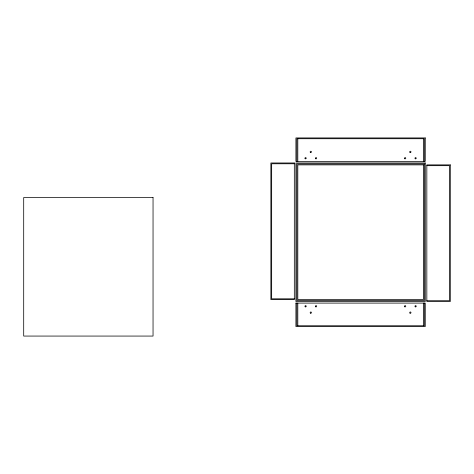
<?xml version="1.0" encoding="UTF-8"?>
<svg xmlns="http://www.w3.org/2000/svg" width="474" height="474" viewBox="0 0 474 474"><rect width="100%" height="100%" fill="white"/><g stroke="black" fill="none" stroke-linecap="round" stroke-linejoin="round"><path stroke-width="0.71" d="M296.86 303.099L296.86 325.768L424.307 325.768L424.307 303.099M297.814 325.768L297.814 303.099M423.353 325.768L423.353 303.099M294.324 163.773L271.661 163.773L271.661 298.821L294.324 298.821M426.843 165.675L449.506 165.675L449.506 300.723L426.843 300.723M424.307 161.391L424.307 138.728L296.86 138.728L296.86 161.391M423.353 138.728L423.353 161.391M297.814 138.728L297.814 161.391M295.912 303.099L295.912 326.562L425.255 326.562L425.255 303.099L295.912 303.099M425.255 137.934L295.912 137.934L295.912 161.391L425.255 161.391L425.255 137.934M294.324 162.979L270.867 162.979L270.867 299.615L294.324 299.615L294.324 162.979M425.255 162.979L295.912 162.979L295.912 301.517L425.255 301.517L425.255 162.979M424.307 163.933L296.86 163.933L296.86 300.563L424.307 300.563L424.307 163.933M423.353 164.881L297.814 164.881L297.814 299.615L423.353 299.615L423.353 164.881M450.3 164.881L426.843 164.881L426.843 301.517L450.3 301.517L450.3 164.881M153.043 197.528L23.7 197.528L23.7 336.066L153.043 336.066L153.043 197.528M410.04 152.432A0.634 0.634 0 0 0 410.988 151.881A0.634 0.634 0 0 0 410.04 151.336A0.634 0.634 0 0 0 410.04 152.432M404.808 158.772A0.634 0.634 0 0 0 405.762 158.221A0.634 0.634 0 0 0 404.808 157.676A0.634 0.634 0 0 0 404.808 158.772M415.271 158.772A0.634 0.634 0 0 0 416.219 158.221A0.634 0.634 0 0 0 415.271 157.676A0.634 0.634 0 0 0 415.271 158.772M310.363 152.332A0.634 0.634 0 0 0 311.424 152.047A0.634 0.634 0 0 0 310.648 151.271A0.634 0.634 0 0 0 310.363 152.332M305.132 158.672A0.634 0.634 0 0 0 306.192 158.387A0.634 0.634 0 0 0 305.416 157.611A0.634 0.634 0 0 0 305.132 158.672M315.725 158.772A0.634 0.634 0 0 0 316.679 158.221A0.634 0.634 0 0 0 315.725 157.676A0.634 0.634 0 0 0 315.725 158.772M310.494 313.16A0.634 0.634 0 0 0 311.448 312.609A0.634 0.634 0 0 0 310.494 312.064A0.634 0.634 0 0 0 310.494 313.16M315.725 306.82A0.634 0.634 0 0 0 316.679 306.269A0.634 0.634 0 0 0 315.725 305.724A0.634 0.634 0 0 0 315.725 306.82M305.262 306.82A0.634 0.634 0 0 0 306.216 306.269A0.634 0.634 0 0 0 305.262 305.724A0.634 0.634 0 0 0 305.262 306.82M410.04 313.16A0.634 0.634 0 0 0 410.988 312.609A0.634 0.634 0 0 0 410.04 312.064A0.634 0.634 0 0 0 410.04 313.16M415.271 306.82A0.634 0.634 0 0 0 416.219 306.269A0.634 0.634 0 0 0 415.271 305.724A0.634 0.634 0 0 0 415.271 306.82M404.808 306.82A0.634 0.634 0 0 0 405.762 306.269A0.634 0.634 0 0 0 404.808 305.724A0.634 0.634 0 0 0 404.808 306.82"/></g></svg>
